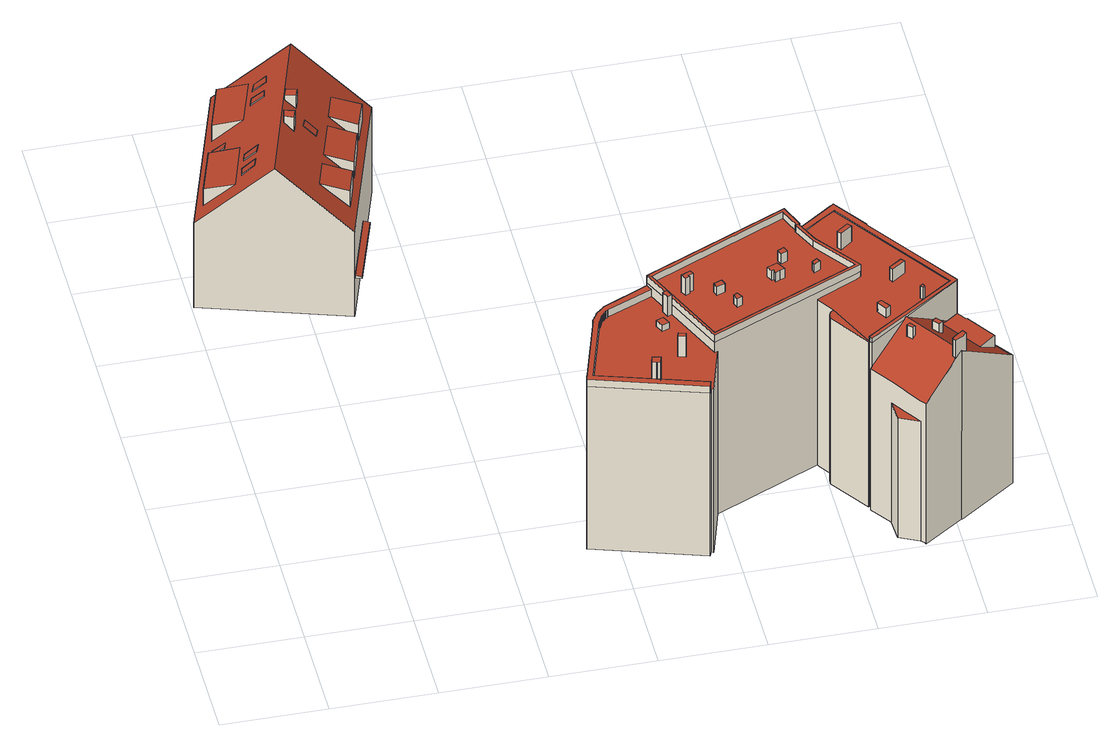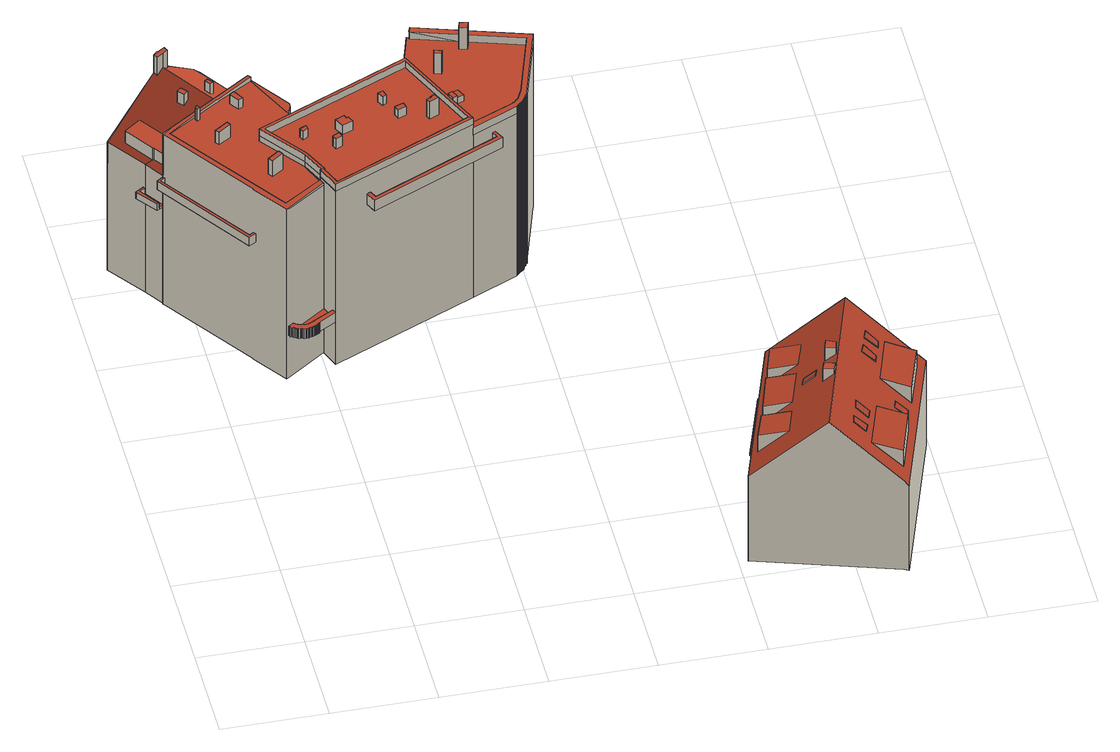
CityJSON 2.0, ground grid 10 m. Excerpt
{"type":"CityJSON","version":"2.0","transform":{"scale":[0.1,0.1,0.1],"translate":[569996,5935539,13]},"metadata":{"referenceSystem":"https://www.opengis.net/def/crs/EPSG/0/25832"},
"CityObjects":{
"building1":{"type":"Building","attributes":{"Grundfläche 2D":"245.554884","Grundhöhe NN":"13.725"},"children":["building1-1","building1-2","building1-3","building1-4","building1-5","building1-6","building1-7","building1-8","building1-9","building1-10","building1-11"],"geometry":[{"type":"Solid","lod":"3","boundaries":[[[[0,1,2,3]],[[4,5,6,7]],[[8,9,10,11]],[[12,13,14,15,16],[17,11,10,18]],[[19,20,21,13,12],[6,22,23,7],[24,25,3,2]],[[1,0,25,24]],[[2,1,24]],[[0,3,25]],[[4,23,22,5]],[[22,6,5]],[[4,7,23]],[[9,8,17,18]],[[10,9,18]],[[17,8,11]],[[26,20,19,12,16,27,28]],[[21,20,26,29]],[[14,13,21,29,30]],[[16,15,14,30,31,27]],[[27,31,30,29,26,28]]]],"semantics":{"surfaces":[{"type":"RoofSurface"},{"type":"WallSurface"},{"type":"GroundSurface"}],"values":[[0,0,0,0,0,1,1,1,1,1,1,1,1,1,1,1,1,1,2]]}}]},
"building1-1":{"type":"BuildingInstallation","parents":["building1"],"geometry":[{"type":"MultiSurface","lod":"3","boundaries":[[[32,33,34,35]],[[35,34,36,37]],[[32,35,37,38]],[[33,32,38,39]],[[39,36,34,33]]],"semantics":{"surfaces":[{"type":"RoofSurface"},{"type":"WallSurface"}],"values":[0,1,1,1,1]}}]},
"building1-2":{"type":"BuildingInstallation","parents":["building1"],"geometry":[{"type":"MultiSurface","lod":"3","boundaries":[[[40,41,42,43]],[[43,42,44,45]],[[40,43,45,46]],[[41,40,46,47]],[[42,41,47,44]]],"semantics":{"surfaces":[{"type":"RoofSurface"},{"type":"WallSurface"}],"values":[0,1,1,1,1]}}]},
"building1-3":{"type":"BuildingInstallation","parents":["building1"],"geometry":[{"type":"MultiSurface","lod":"3","boundaries":[[[48,49,50,51]],[[49,48,52,53]],[[49,53,50]],[[51,52,48]]],"semantics":{"surfaces":[{"type":"RoofSurface"},{"type":"WallSurface"}],"values":[0,1,1,1]}}]},
"building1-4":{"type":"BuildingInstallation","parents":["building1"],"geometry":[{"type":"MultiSurface","lod":"3","boundaries":[[[54,55,56,57]],[[57,56,58,59]],[[54,57,59,60]],[[55,54,60,61]],[[56,55,61,58]]],"semantics":{"surfaces":[{"type":"RoofSurface"},{"type":"WallSurface"}],"values":[0,1,1,1,1]}}]},
"building1-5":{"type":"BuildingInstallation","parents":["building1"],"geometry":[{"type":"MultiSurface","lod":"3","boundaries":[[[62,63,64,65]],[[66,67,64,63]],[[67,68,65,64]],[[62,65,68,69]],[[63,62,69,66]]],"semantics":{"surfaces":[{"type":"RoofSurface"},{"type":"WallSurface"}],"values":[0,1,1,1,1]}}]},
"building1-6":{"type":"BuildingInstallation","parents":["building1"],"geometry":[{"type":"MultiSurface","lod":"3","boundaries":[[[70,71,72,73]],[[72,71,74]],[[70,73,75]],[[70,75,74,71]]],"semantics":{"surfaces":[{"type":"RoofSurface"},{"type":"WallSurface"}],"values":[0,1,1,1]}}]},
"building1-7":{"type":"BuildingInstallation","parents":["building1"],"geometry":[{"type":"MultiSurface","lod":"3","boundaries":[[[76,77,78,79]],[[79,78,80,81]],[[81,82,76,79]],[[77,76,82,83]],[[83,80,78,77]]],"semantics":{"surfaces":[{"type":"RoofSurface"},{"type":"WallSurface"}],"values":[0,1,1,1,1]}}]},
"building1-8":{"type":"BuildingInstallation","parents":["building1"],"geometry":[{"type":"MultiSurface","lod":"3","boundaries":[[[84,85,86,87]],[[88,89,86,85]],[[87,86,89,90]],[[90,91,84,87]],[[85,84,91,88]]],"semantics":{"surfaces":[{"type":"RoofSurface"},{"type":"WallSurface"}],"values":[0,1,1,1,1]}}]},
"building1-9":{"type":"BuildingInstallation","parents":["building1"],"geometry":[{"type":"MultiSurface","lod":"3","boundaries":[[[92,93,94,95]],[[96,97,92,95]],[[98,96,95,94]],[[93,92,97,99]],[[93,99,98,94]]],"semantics":{"surfaces":[{"type":"RoofSurface"},{"type":"WallSurface"}],"values":[0,1,1,1,1]}}]},
"building1-10":{"type":"BuildingInstallation","parents":["building1"],"geometry":[{"type":"MultiSurface","lod":"3","boundaries":[[[100,101,102,103]],[[100,103,104,105]],[[103,102,106,104]],[[101,100,105,107]],[[102,101,107,106]]],"semantics":{"surfaces":[{"type":"RoofSurface"},{"type":"WallSurface"}],"values":[0,1,1,1,1]}}]},
"building1-11":{"type":"BuildingInstallation","parents":["building1"],"geometry":[{"type":"MultiSurface","lod":"3","boundaries":[[[108,109,110,111]],[[109,108,112,113]],[[110,109,113,114]],[[111,110,114,115]],[[108,111,115,112]],[[113,112,115,114]]],"semantics":{"surfaces":[{"type":"RoofSurface"},{"type":"WallSurface"},{"type":"OuterCeilingSurface"}],"values":[0,1,1,1,1,2]}}]},
"building2":{"type":"Building","attributes":{"Grundfläche 2D":"466.510367","Grundhöhe NN":"13.739"},"children":["building2-1","building2-2","building2-3","building2-4","building2-5","building2-6","building2-7","building2-8","building2-9","building2-10","building2-11","building2-12","building2-13","building2-14","building2-15","building2-16","building2-17","building2-18","building2-19","building2-20","building2-21","building2-22","building2-23","building2-24","building2-25","building2-26"],"geometry":[{"type":"MultiSurface","lod":"3","boundaries":[[[116,117,118,119,120,121,122,123,124,125,126,127,128,129,130,131,132,133,134,135,136,137,138,139,140,141,142,143,144,145,146,147,148,149,150,151,152,153,154,155,156,157,158,159,160,161,162]],[[163,164,165,166,167,168,169,170,171,172,173,174,175,176,177]],[[178,179,180,181,179,182,183,184,185,186,187,188,189,190,191,192,193,194,195,196,197]],[[198,199,200,201,202,203,204]],[[205,206,207,208,209,210,211,212,213,214,215,216,217,218,219,220,221,222,223,224,225,226,227,228,229,230,231]],[[232,233,234,235,236,237,238,239,240,241]],[[242,243,244]],[[245,246,247,242,244,248,249,250,251,252,253,254,255,256,257,258]],[[259,252,251,260,261,262]],[[263,264,265,266,267,268,269,270,271,272,273,274]],[[275,267,266,265,276,277,278,279,280,281,203,202,282,283]],[[284,280,279]],[[283,282,285]],[[279,285,282,286,284]],[[287,288,289]],[[290,291,136,135]],[[291,292,137,136]],[[292,293,138,137]],[[293,294,139,138]],[[294,295,140,139]],[[295,296,141,140]],[[296,297,142,141]],[[297,298,143,142]],[[298,299,300,145,144,143]],[[300,301,146,145]],[[301,302,147,146]],[[302,303,148,147]],[[303,304,149,148]],[[304,305,150,149]],[[305,306,151,150]],[[306,307,152,151]],[[307,308,153,152]],[[308,309,154,153]],[[309,310,155,154]],[[310,311,156,155]],[[311,312,313,314,159,158,157,156]],[[314,315,316,160,159]],[[316,210,209,162,161,160]],[[208,207,116,162]],[[162,209,208]],[[117,116,207,206]],[[206,205,118,117]],[[119,118,205,231]],[[231,230,120,119]],[[230,229,121,120]],[[229,228,122,121]],[[228,227,123,122]],[[227,226,124,123]],[[226,225,125,124]],[[225,224,126,125]],[[224,223,127,126]],[[223,222,128,127]],[[222,221,129,128]],[[221,220,130,129]],[[220,219,131,130]],[[219,218,132,131]],[[218,217,133,132]],[[217,216,134,133]],[[317,318,319,166,165,164]],[[319,320,167,166]],[[320,321,233,169,168,167]],[[232,241,171,170]],[[172,171,241,240]],[[173,172,240,239]],[[239,238,174,173]],[[238,237,175,174]],[[236,322,177,176]],[[163,323,317,164]],[[181,243,242,247,246,245,183,182,179]],[[257,256,184,183,245,258]],[[184,256,255,254,253,252,187,186,185]],[[252,324,188,187]],[[190,189,188,324,268,267,275,189]],[[191,192,193,194,195,194,193,192,191,190]],[[196,325,326,178,197,196,195]],[[327,328,329,330,331,195,194,193,192,191,190,332,333,334]],[[325,196,195,331,335,336,337,338,339,326]],[[286,282,201,200]],[[282,202,201]],[[281,204,203]],[[198,204,281,280]],[[199,198,280,284]],[[200,199,284,286]],[[319,248,244,320]],[[180,233,321,320,244,243,181]],[[234,233,180,179]],[[178,326,339,338,337,340,341,342,235,234,179]],[[341,340,343,344,345,290,135,236,235,342]],[[216,215,214,213,317,323,322,236,135,134]],[[318,317,213,212,346,347,250,249,248,319]],[[251,250,347,348]],[[260,251,348,349]],[[261,260,349,350]],[[262,261,350,351]],[[259,262,351,352]],[[252,353,354,269,324]],[[252,259,352,353]],[[269,268,324]],[[283,285,355,356,357,334,333,332,190,189,275]],[[358,265,264,263,274,359]],[[360,278,277,276,265,358,361]],[[362,279,278,360,363,364]],[[365,362,279,362,364,363,364]],[[355,285,279,362,365,364,363,357,356]],[[270,269,354,366]],[[288,367,368,359,274,273,272,271,270,366,369,289]],[[345,290,345,344,343,344]],[[343,370,291,290,345,344]],[[292,291,370,371]],[[372,293,292,371]],[[294,293,372,373]],[[374,295,294,373]],[[296,295,374,375]],[[297,296,375,376]],[[298,297,376,377]],[[378,300,299,298,377,379]],[[301,300,378,380]],[[302,301,380,381]],[[303,302,381,382]],[[304,303,382,383]],[[384,305,304,383]],[[306,305,384,385]],[[307,306,385,386]],[[387,308,307,386]],[[309,308,387,388]],[[310,309,388,389]],[[311,310,389,390]],[[391,392,314,313,312,311,390,393]],[[316,315,314,392,394]],[[210,316,394,395]],[[211,210,395,396]],[[212,211,396,346]],[[287,289,369,397]],[[288,287,397,367]],[[354,353,352,351,350,349,348,347,346,396,395,394,392,391,393,390,389,388,387,386,385,384,383,382,381,380,378,379,377,376,375,374,373,372,371,370,343,340,337,336,335,331,330,329,328,327,334,357,363,360,361,358,359,368,367,397,369,366]]],"semantics":{"surfaces":[{"type":"RoofSurface"},{"type":"WallSurface"},{"type":"GroundSurface"}],"values":[0,0,0,0,0,0,0,0,0,0,0,0,0,0,0,1,1,1,1,1,1,1,1,1,1,1,1,1,1,1,1,1,1,1,1,1,1,1,1,1,1,1,1,1,1,1,1,1,1,1,1,1,1,1,1,1,1,1,1,1,1,1,1,1,1,1,1,1,1,1,1,1,1,1,1,1,1,1,1,1,1,1,1,1,1,1,1,1,1,1,1,1,1,1,1,1,1,1,1,1,1,1,1,1,1,1,1,1,1,1,1,1,1,1,1,1,1,1,1,1,1,1,1,1,1,1,1,1,1,1,1,1,1,1,2]}}]},
"building2-1":{"type":"BuildingInstallation","parents":["building2"],"geometry":[{"type":"MultiSurface","lod":"3","boundaries":[[[398,399,400,401]],[[401,400,402,403]],[[398,401,403,404]],[[399,398,404,405]],[[400,399,405,402]]],"semantics":{"surfaces":[{"type":"RoofSurface"},{"type":"WallSurface"}],"values":[0,1,1,1,1]}}]},
"building2-2":{"type":"BuildingInstallation","parents":["building2"],"geometry":[{"type":"MultiSurface","lod":"3","boundaries":[[[406,407,408,409]],[[409,408,410,411]],[[406,409,411,412]],[[407,406,412,413]],[[408,407,413,410]]],"semantics":{"surfaces":[{"type":"RoofSurface"},{"type":"WallSurface"}],"values":[0,1,1,1,1]}}]},
"building2-3":{"type":"BuildingInstallation","parents":["building2"],"geometry":[{"type":"MultiSurface","lod":"3","boundaries":[[[414,415,416,417,418,419]],[[416,415,420,421]],[[422,417,416,421]],[[422,423,418,417]],[[423,424,419,418]],[[424,425,414,419]],[[425,420,415,414]]],"semantics":{"surfaces":[{"type":"RoofSurface"},{"type":"WallSurface"}],"values":[0,1,1,1,1,1,1]}}]},
"building2-4":{"type":"BuildingInstallation","parents":["building2"],"geometry":[{"type":"MultiSurface","lod":"3","boundaries":[[[426,427,428,429,430,431,432]],[[428,427,433,434]],[[429,428,434,435]],[[430,429,435,436]],[[431,430,436,437]],[[432,431,437,438]],[[439,426,432,438]],[[427,426,439,433]]],"semantics":{"surfaces":[{"type":"RoofSurface"},{"type":"WallSurface"}],"values":[0,1,1,1,1,1,1,1]}}]},
"building2-5":{"type":"BuildingInstallation","parents":["building2"],"geometry":[{"type":"MultiSurface","lod":"3","boundaries":[[[440,441,442,443]],[[443,442,444,445]],[[445,446,440,443]],[[441,440,446,447]],[[447,444,442,441]]],"semantics":{"surfaces":[{"type":"RoofSurface"},{"type":"WallSurface"}],"values":[0,1,1,1,1]}}]},
"building2-6":{"type":"BuildingInstallation","parents":["building2"],"geometry":[{"type":"MultiSurface","lod":"3","boundaries":[[[448,449,450,451]],[[451,450,452,453]],[[448,451,453,454]],[[449,448,454,455]],[[450,449,455,452]]],"semantics":{"surfaces":[{"type":"RoofSurface"},{"type":"WallSurface"}],"values":[0,1,1,1,1]}}]},
"building2-7":{"type":"BuildingInstallation","parents":["building2"],"geometry":[{"type":"MultiSurface","lod":"3","boundaries":[[[456,457,458,459]],[[459,458,460,461]],[[461,462,456,459]],[[457,456,462,463]],[[463,460,458,457]]],"semantics":{"surfaces":[{"type":"RoofSurface"},{"type":"WallSurface"}],"values":[0,1,1,1,1]}}]},
"building2-8":{"type":"BuildingInstallation","parents":["building2"],"geometry":[{"type":"MultiSurface","lod":"3","boundaries":[[[464,176,175,465,170,169,466]],[[237,467,465,175]],[[467,232,170,465]],[[233,234,466,169]],[[234,235,464,466]],[[235,236,176,464]]],"semantics":{"surfaces":[{"type":"RoofSurface"},{"type":"WallSurface"}],"values":[0,1,1,1,1,1]}}]},
"building2-9":{"type":"BuildingInstallation","parents":["building2"],"geometry":[{"type":"MultiSurface","lod":"3","boundaries":[[[468,469,470,471]],[[471,470,472,473]],[[468,471,473,474]],[[469,468,474,475]],[[470,469,475,472]]],"semantics":{"surfaces":[{"type":"RoofSurface"},{"type":"WallSurface"}],"values":[0,1,1,1,1]}}]},
"building2-10":{"type":"BuildingInstallation","parents":["building2"],"geometry":[{"type":"MultiSurface","lod":"3","boundaries":[[[476,477,478,479]],[[477,476,480,481]],[[481,482,478,477]],[[483,479,478,482]],[[483,480,476,479]]],"semantics":{"surfaces":[{"type":"RoofSurface"},{"type":"WallSurface"}],"values":[0,1,1,1,1]}}]},
"building2-11":{"type":"BuildingInstallation","parents":["building2"],"geometry":[{"type":"MultiSurface","lod":"3","boundaries":[[[484,485,486,487]],[[487,486,488,489]],[[484,487,489,490]],[[485,484,490,491]],[[486,485,491,488]]],"semantics":{"surfaces":[{"type":"RoofSurface"},{"type":"WallSurface"}],"values":[0,1,1,1,1]}}]},
"building2-12":{"type":"BuildingInstallation","parents":["building2"],"geometry":[{"type":"MultiSurface","lod":"3","boundaries":[[[492,493,494,495,496]],[[497,498,493,492]],[[499,494,493,498,500]],[[496,495,494,499,501,502]],[[502,497,492,496]]],"semantics":{"surfaces":[{"type":"RoofSurface"},{"type":"WallSurface"}],"values":[0,1,1,1,1]}}]},
"building2-13":{"type":"BuildingInstallation","parents":["building2"],"geometry":[{"type":"MultiSurface","lod":"3","boundaries":[[[503,504,505,506]],[[506,505,507,508]],[[503,506,508,509]],[[504,503,509,510]],[[505,504,510,507]]],"semantics":{"surfaces":[{"type":"RoofSurface"},{"type":"WallSurface"}],"values":[0,1,1,1,1]}}]},
"building2-14":{"type":"BuildingInstallation","parents":["building2"],"geometry":[{"type":"MultiSurface","lod":"3","boundaries":[[[511,512,513,514]],[[514,513,515,516]],[[511,514,516,517]],[[512,511,517,518]],[[513,512,518,515]]],"semantics":{"surfaces":[{"type":"RoofSurface"},{"type":"WallSurface"}],"values":[0,1,1,1,1]}}]},
"building2-15":{"type":"BuildingInstallation","parents":["building2"],"geometry":[{"type":"MultiSurface","lod":"3","boundaries":[[[519,520,521,522,523,524,525,526]],[[264,265,276,277,521,520,519,526]],[[527,522,521,277]],[[523,522,527,266]],[[266,528,524,523]],[[526,525,524,528,529,264]]],"semantics":{"surfaces":[{"type":"RoofSurface"},{"type":"WallSurface"}],"values":[0,1,1,1,1,1]}}]},
"building2-16":{"type":"BuildingInstallation","parents":["building2"],"geometry":[{"type":"MultiSurface","lod":"3","boundaries":[[[530,531,532,533]],[[532,163,177,533]],[[214,215,322,323]],[[215,534,530,533,177,322]],[[531,530,534,535]],[[214,323,163,532,531,535]]],"semantics":{"surfaces":[{"type":"RoofSurface"},{"type":"WallSurface"}],"values":[0,1,1,1,1,1]}}]},
"building2-17":{"type":"BuildingInstallation","parents":["building2"],"geometry":[{"type":"MultiSurface","lod":"3","boundaries":[[[536,537,538,539,540,541,542]],[[540,539,543,544]],[[541,540,544,545]],[[542,541,545,546]],[[536,542,546,547]],[[537,536,547,548]],[[543,539,538,537,548,549]]],"semantics":{"surfaces":[{"type":"RoofSurface"},{"type":"WallSurface"}],"values":[0,1,1,1,1,1,1]}}]},
"building2-18":{"type":"BuildingInstallation","parents":["building2"],"geometry":[{"type":"MultiSurface","lod":"3","boundaries":[[[550,551,552,553]],[[553,552,554,555]],[[550,553,555,556]],[[551,550,556,557]],[[552,551,557,554]]],"semantics":{"surfaces":[{"type":"RoofSurface"},{"type":"WallSurface"}],"values":[0,1,1,1,1]}}]},
"building2-19":{"type":"BuildingInstallation","parents":["building2"],"geometry":[{"type":"MultiSurface","lod":"3","boundaries":[[[558,559,560,561,562,563,564,565,566]],[[567,561,560,568,569]],[[567,570,562,561]],[[570,571,563,562]],[[571,572,564,563]],[[573,565,564,572,574]],[[558,566,565,573,575,576]],[[558,576,577,559]],[[560,559,577,568]],[[577,576,575,573,574,578,579,569,568]]],"semantics":{"surfaces":[{"type":"RoofSurface"},{"type":"WallSurface"},{"type":"OuterCeilingSurface"}],"values":[0,1,1,1,1,1,1,1,1,2]}}]},
"building2-20":{"type":"BuildingInstallation","parents":["building2"],"geometry":[{"type":"MultiSurface","lod":"3","boundaries":[[[572,571,570,567,345]],[[567,569,344,345]],[[345,344,574,572]],[[344,569,579,578,574]]],"semantics":{"surfaces":[{"type":"RoofSurface"},{"type":"WallSurface"},{"type":"OuterCeilingSurface"}],"values":[0,1,1,2]}}]},
"building2-21":{"type":"BuildingInstallation","parents":["building2"],"geometry":[{"type":"MultiSurface","lod":"3","boundaries":[[[580,581,582,583,584,585,586,587,588,589,590,591,592,593,594,595,596,597,598,599,600,601,602,603,604,605,606,607,608,609,610,611,342,612,613,614,615,616,617,618,619,620,621,622,623,624,625,626,627,628,629,630,631,632,633,634,635,636,637,638,639]],[[613,612,640,641]],[[641,642,614,613]],[[642,643,615,614]],[[644,616,645]],[[645,616,615,643]],[[617,616,644,646]],[[618,617,646,647]],[[619,618,647,648]],[[588,587,649,650]],[[588,650,651,589]],[[589,651,652,590]],[[590,652,653,591]],[[592,591,653,654]],[[594,593,592,654,655,656]],[[594,656,657,595]],[[595,657,658,596]],[[596,658,659,597]],[[597,659,660,598]],[[599,598,660,661]],[[599,661,662,600]],[[601,600,662,663]],[[601,663,664,602]],[[603,602,664,665]],[[640,612,342,341,666]],[[620,619,648,667]],[[621,620,667,668]],[[622,621,668,669]],[[623,622,669,670]],[[624,623,670,671]],[[625,624,671,672]],[[626,625,672,673]],[[627,626,673,674]],[[628,627,674,675]],[[629,628,675,676]],[[630,629,676,677]],[[631,630,677,678]],[[632,631,678]],[[678,679,632]],[[633,632,679,680]],[[680,681,634,633]],[[681,682,635,634]],[[682,683,684,685,637,636,635]],[[637,685,686,638]],[[639,638,686,687]],[[580,639,687,688]],[[580,688,689,581]],[[581,689,690,582]],[[582,690,691,583]],[[583,691,692,584]],[[584,692,693,585]],[[585,693,694,586]],[[587,586,694,649]],[[611,695,341,342]],[[604,603,665,696]],[[604,696,697,605]],[[606,605,697,698]],[[606,698,699,607]],[[700,609,608,607,699,701]],[[609,700,702,610]],[[611,610,702,695]],[[700,701,699,698,697,696,665,664,663,662,661,660,659,658,657,656,655,654,653,652,651,650,649,694,693,692,691,690,689,688,687,686,685,684,683,703,704,705,706,707,708,709,710,711,712,713,714,715,716,717,718,719,720,721,722,666,341,695,702]]],"semantics":{"surfaces":[{"type":"RoofSurface"},{"type":"WallSurface"},{"type":"OuterCeilingSurface"}],"values":[0,1,1,1,1,1,1,1,1,1,1,1,1,1,1,1,1,1,1,1,1,1,1,1,1,1,1,1,1,1,1,1,1,1,1,1,1,1,1,1,1,1,1,1,1,1,1,1,1,1,1,1,1,1,1,1,1,1,1,1,1,2]}}]},
"building2-22":{"type":"BuildingInstallation","parents":["building2"],"geometry":[{"type":"MultiSurface","lod":"3","boundaries":[[[723,724,725,726,727,728,729,730]],[[731,732,725,724,733]],[[726,725,732,734]],[[727,726,734,735]],[[728,727,735,736]],[[737,738,729,728,736]],[[729,738,739,730]],[[730,739,740,723]],[[723,740,733,724]],[[740,739,738,737,741,742,731,733]]],"semantics":{"surfaces":[{"type":"RoofSurface"},{"type":"WallSurface"},{"type":"OuterCeilingSurface"}],"values":[0,1,1,1,1,1,1,1,1,2]}}]},
"building2-23":{"type":"BuildingInstallation","parents":["building2"],"geometry":[{"type":"MultiSurface","lod":"3","boundaries":[[[680,679,678,677,676,675,674,673,672,671,670,669,668,667,648,647,646,644,645,643,642,641,640,339,682,681]],[[338,683,682,339]],[[640,666,338,339]],[[720,719,718,717,716,715,714,713,712,711,710,709,708,707,706,705,704,703,683,338,666,722,721]]],"semantics":{"surfaces":[{"type":"RoofSurface"},{"type":"WallSurface"},{"type":"OuterCeilingSurface"}],"values":[0,1,1,2]}}]},
"building2-24":{"type":"BuildingInstallation","parents":["building2"],"geometry":[{"type":"MultiSurface","lod":"3","boundaries":[[[732,743,744,736,735,734]],[[743,745,746,744]],[[732,731,745,743]],[[744,746,737,736]],[[737,746,745,731,742,741]]],"semantics":{"surfaces":[{"type":"RoofSurface"},{"type":"WallSurface"},{"type":"OuterCeilingSurface"}],"values":[0,1,1,1,2]}}]},
"building2-25":{"type":"BuildingInstallation","parents":["building2"],"geometry":[{"type":"MultiSurface","lod":"3","boundaries":[[[747,748,749,750,751,752,362,753]],[[754,755,756,757,752,751,750,749]],[[757,365,362,752]],[[364,362,365]],[[753,362,364,758]],[[753,758,759,747]],[[747,759,760,748]],[[761,754,749,748,760]],[[758,364,762,761,760,759]]],"semantics":{"surfaces":[{"type":"RoofSurface"},{"type":"WallSurface"},{"type":"OuterCeilingSurface"}],"values":[0,1,1,1,1,1,1,1,2]}}]},
"building2-26":{"type":"BuildingInstallation","parents":["building2"],"geometry":[{"type":"MultiSurface","lod":"3","boundaries":[[[757,756,755,754,332,355,365]],[[355,356,364,365]],[[754,761,333,332]],[[332,333,356,355]],[[333,761,762,364,356]]],"semantics":{"surfaces":[{"type":"RoofSurface"},{"type":"WallSurface"},{"type":"OuterCeilingSurface"}],"values":[0,1,1,1,2]}}]}
},
"vertices":[
[55,603,132],[40,556,132],[67,548,140],[82,595,140],[29,520,132],[14,473,132],[41,464,140],[56,512,140],[153,480,132],[164,517,132],[139,525,139],[127,488,139],[122,600,175],[71,437,175],[139,416,106],[159,478,106],[191,578,106],[153,480,113],[164,517,113],[58,620,111],[54,622,106],[2,459,106],[14,473,113],[29,520,113],[40,556,113],[55,603,113],[54,622,7],[191,578,7],[58,620,7],[2,459,7],[139,416,7],[159,478,7],
[102,496,180],[105,505,180],[95,508,180],[93,500,180],[95,508,173],[93,500,173],[102,496,164],[105,505,164],
[54,488,146],[65,484,158],[68,492,158],[56,495,146],[68,492,157],[56,495,145],[54,488,145],[65,484,157],
[168,529,132],[177,555,132],[150,563,139],[142,537,139],[168,529,113],[177,555,113],
[37,540,116],[35,533,116],[46,530,127],[48,537,126],[46,530,126],[48,537,125],[37,540,115],[35,533,115],
[76,560,146],[88,556,158],[90,564,157],[79,568,146],[88,556,157],[90,564,156],[79,568,145],[76,560,145],
[141,442,132],[149,468,132],[123,476,139],[114,450,139],[149,468,113],[141,442,113],
[110,525,180],[113,533,180],[103,536,180],[100,528,180],[103,536,175],[100,528,175],[110,525,165],[113,533,165],
[48,469,146],[59,466,158],[62,474,158],[50,477,146],[59,466,157],[62,474,157],[50,477,145],[48,469,145],
[124,505,147],[127,512,147],[116,516,158],[113,509,158],[113,509,157],[124,505,146],[116,516,157],[127,512,146],
[85,586,146],[82,578,146],[94,575,157],[96,583,157],[96,583,156],[85,586,145],[94,575,156],[82,578,145],
[163,489,53],[140,418,53],[146,416,52],[169,487,52],[163,489,50],[140,418,50],[146,416,50],[169,487,50],
[278,66,206],[299,136,206],[300,137,206],[300,138,206],[301,139,206],[301,140,206],[302,141,206],[302,142,206],[303,143,206],[303,144,206],[304,145,206],[305,146,206],[306,146,206],[306,147,206],[307,148,206],[308,149,206],[309,149,206],[310,150,206],[354,169,206],[351,175,206],[307,155,206],[306,154,206],[305,153,206],[304,152,206],[303,151,206],[302,150,206],[301,150,206],[301,149,206],[300,149,206],[300,148,206],[299,148,206],[299,147,206],[298,146,206],[298,145,206],[297,144,206],[296,143,206],[296,142,206],[295,141,206],[295,140,206],[294,140,206],[294,138,206],[273,68,206],[272,67,206],[271,62,206],[376,29,206],[378,34,206],[378,35,206],[366,141,218],[392,82,218],[536,146,218],[540,148,218],[508,191,218],[498,213,218],[498,214,218],[496,213,218],[495,213,218],[506,189,218],[535,149,218],[393,86,218],[355,173,218],[351,175,218],[363,148,218],[497,219,206],[499,214,206],[498,214,206],[498,213,206],[534,237,206],[536,238,206],[616,123,206],[565,88,206],[564,88,206],[529,64,206],[531,61,206],[622,122,206],[622,123,206],[621,125,206],[620,126,206],[560,213,206],[560,214,206],[537,247,206],[536,246,206],[534,245,206],[627,104,175],[626,104,175],[620,113,175],[609,105,175],[604,102,175],[630,64,175],[646,76,175],[300,137,198],[299,136,198],[278,66,198],[336,48,198],[378,35,198],[378,34,198],[380,33,198],[395,83,198],[392,82,198],[366,141,198],[363,148,198],[354,169,198],[310,150,198],[309,149,198],[308,149,198],[307,148,198],[306,147,198],[306,146,198],[305,146,198],[304,145,198],[303,144,198],[303,143,198],[302,142,198],[302,141,198],[301,140,198],[301,139,198],[300,138,198],[496,213,210],[498,214,210],[499,214,210],[490,237,210],[351,175,210],[355,173,210],[393,86,210],[535,149,210],[506,189,210],[495,213,210],[499,214,204],[498,213,204],[508,191,204],[536,238,205],[534,237,205],[524,231,205],[540,148,204],[536,146,203],[496,129,201],[507,112,201],[529,64,201],[563,86,203],[564,88,203],[565,88,203],[616,123,205],[612,128,205],[553,213,205],[528,63,201],[504,110,201],[502,106,201],[502,101,201],[594,21,195],[599,25,200],[605,29,205],[602,33,205],[567,85,205],[565,83,203],[531,61,174],[529,59,172],[543,39,172],[563,8,171],[566,5,171],[567,3,171],[568,86,203],[606,29,204],[610,33,200],[660,67,157],[634,104,157],[627,104,161],[646,76,161],[609,105,171],[598,106,178],[626,104,161],[622,122,157],[620,113,161],[544,17,147],[563,8,147],[543,39,147],[351,175,198],[307,155,198],[306,154,198],[305,153,198],[304,152,198],[303,151,198],[302,150,198],[301,150,198],[301,149,198],[300,149,198],[300,148,198],[299,148,198],[299,147,198],[298,146,198],[298,145,198],[297,144,198],[296,143,198],[296,142,198],[295,141,198],[295,140,198],[294,140,198],[294,138,198],[273,68,198],[272,67,198],[271,62,198],[334,42,198],[376,29,198],[392,82,210],[536,146,210],[540,148,210],[508,191,210],[498,213,210],[363,148,210],[366,141,210],[531,61,201],[534,245,205],[497,219,204],[621,125,7],[620,126,7],[560,213,7],[560,214,7],[537,247,7],[622,123,123],[622,123,121],[622,123,7],[536,246,7],[534,245,7],[497,219,7],[497,219,57],[497,219,59],[490,237,7],[490,237,57],[490,237,68],[351,175,7],[351,175,178],[351,175,180],[395,83,7],[496,129,7],[507,112,7],[504,110,7],[502,106,7],[502,101,7],[528,63,7],[529,64,7],[531,61,7],[622,122,123],[622,122,121],[622,122,7],[605,29,7],[567,3,7],[660,67,7],[606,29,7],[634,104,129],[634,104,7],[634,104,121],[634,104,123],[529,59,7],[563,8,7],[566,5,7],[543,39,7],[307,155,7],[306,154,7],[305,153,7],[304,152,7],[303,151,7],[302,150,7],[301,150,7],[301,149,7],[300,148,7],[300,149,7],[299,148,7],[299,147,7],[298,146,7],[298,145,7],[297,144,7],[296,143,7],[296,142,7],[295,141,7],[295,140,7],[294,140,7],[294,138,7],[272,67,7],[271,62,7],[273,68,7],[376,29,7],[378,34,7],[380,33,7],[544,17,7],
[366,82,222],[367,86,222],[360,88,222],[359,84,222],[360,88,198],[359,84,198],[366,82,198],[367,86,198],
[406,149,220],[408,144,220],[416,147,220],[414,152,220],[416,147,210],[414,152,210],[406,149,210],[408,144,210],
[389,155,230],[387,159,230],[378,155,230],[381,150,230],[385,152,230],[384,153,230],[387,159,210],[378,155,210],[381,150,210],[385,152,210],[384,153,210],[389,155,210],
[467,163,221],[457,159,221],[460,153,221],[462,154,221],[463,150,221],[467,152,221],[472,154,221],[457,159,210],[460,153,210],[462,154,210],[463,150,210],[467,152,210],[472,154,210],[467,163,210],
[499,155,220],[505,158,220],[503,162,220],[498,159,220],[503,162,210],[498,159,210],[499,155,210],[505,158,210],
[424,132,220],[420,130,220],[422,124,220],[427,126,220],[422,124,210],[427,126,210],[424,132,210],[420,130,210],
[473,173,222],[479,176,222],[477,181,222],[471,178,222],[477,181,210],[471,178,210],[473,173,210],[479,176,210],
[490,237,218],[488,233,218],[499,214,218],[488,233,210],
[587,105,218],[589,107,218],[588,110,218],[585,108,218],[588,110,204],[585,108,204],[587,105,204],[589,107,204],
[576,146,219],[564,138,219],[566,134,219],[579,143,219],[576,146,205],[564,138,204],[566,134,204],[579,143,205],
[528,191,223],[531,187,223],[542,195,223],[539,199,223],[542,195,205],[539,199,205],[528,191,204],[531,187,204],
[548,101,214],[544,99,214],[550,89,214],[553,91,214],[554,92,214],[548,101,203],[544,99,203],[550,89,203],[548,93,202],[553,91,203],[554,92,203],
[568,63,210],[571,65,210],[567,70,210],[564,68,210],[567,70,199],[564,68,196],[568,63,197],[571,65,199],
[593,66,207],[597,69,207],[592,75,207],[588,72,207],[592,75,193],[588,72,197],[593,66,197],[597,69,193],
[605,29,221],[606,29,221],[610,33,221],[608,37,221],[602,33,221],[597,29,221],[598,27,221],[599,25,221],[608,37,200],[597,29,200],[598,27,200],
[359,146,221],[362,139,221],[366,141,221],[363,148,221],[359,146,198],[362,139,198],
[336,51,223],[338,58,223],[335,59,223],[330,60,223],[328,53,223],[332,52,223],[333,52,223],[330,60,198],[328,53,198],[332,52,198],[333,52,198],[336,51,198],[338,58,198],[335,59,198],
[353,120,205],[360,123,205],[356,131,205],[349,128,205],[356,131,198],[349,128,198],[353,120,198],[360,123,198],
[454,234,190],[324,175,190],[329,165,190],[332,166,190],[329,173,190],[452,229,190],[455,222,190],[459,223,190],[456,230,190],[332,166,180],[329,165,178],[332,166,178],[329,173,180],[452,229,180],[455,222,180],[459,223,178],[455,222,178],[456,230,178],[454,234,178],[324,175,178],[452,229,178],[329,173,178],
[534,248,68],[533,248,68],[532,249,68],[531,249,68],[531,250,68],[530,250,68],[529,251,68],[528,251,68],[527,252,68],[526,252,68],[525,252,68],[524,252,68],[523,253,68],[522,253,68],[521,253,68],[520,253,68],[519,253,68],[518,253,68],[517,252,68],[516,252,68],[515,252,68],[514,252,68],[513,251,68],[512,251,68],[511,251,68],[511,250,68],[510,250,68],[509,249,68],[508,249,68],[508,248,68],[507,248,68],[507,247,68],[492,233,68],[510,243,68],[511,244,68],[512,244,68],[513,245,68],[514,245,68],[514,246,68],[515,246,68],[516,246,68],[517,247,68],[518,247,68],[519,247,68],[520,247,68],[521,247,68],[522,247,68],[523,247,68],[524,246,68],[525,246,68],[526,246,68],[527,245,68],[528,245,68],[529,244,68],[530,243,68],[531,242,68],[534,245,68],[536,246,68],[535,246,68],[534,247,68],[492,233,59],[510,243,59],[511,244,59],[512,244,59],[513,245,59],[512,245,59],[514,245,59],[514,246,59],[515,246,59],[528,251,57],[527,252,57],[526,252,57],[525,252,57],[524,252,57],[523,253,57],[522,253,57],[521,253,57],[520,253,57],[519,253,57],[518,253,57],[517,252,57],[516,252,57],[515,252,57],[514,252,57],[513,251,57],[512,251,57],[492,233,57],[516,246,59],[517,247,59],[518,247,59],[519,247,59],[520,247,59],[521,247,59],[522,247,59],[523,247,59],[524,246,59],[525,246,59],[526,246,59],[527,245,59],[528,245,59],[529,244,59],[530,243,59],[531,242,59],[531,242,57],[534,245,57],[536,246,57],[535,246,57],[534,247,57],[534,248,57],[533,248,57],[532,249,57],[531,249,57],[531,250,57],[530,250,57],[529,251,57],[507,247,57],[511,251,57],[511,250,57],[510,250,57],[509,249,57],[508,248,57],[508,249,57],[507,248,57],[530,243,57],[529,244,57],[528,245,57],[527,245,57],[526,246,57],[525,246,57],[524,246,57],[523,247,57],[522,247,57],[521,247,57],[520,247,57],[519,247,57],[518,247,57],[517,247,57],[515,246,57],[514,246,57],[514,245,57],[513,245,57],[511,244,57],[510,243,57],
[565,220,156],[558,216,156],[560,214,156],[564,217,156],[625,128,156],[621,125,156],[622,123,156],[628,127,156],[560,214,146],[560,214,148],[558,216,146],[564,217,148],[625,128,148],[621,125,148],[621,125,146],[622,123,146],[628,127,146],[565,220,146],[625,128,146],[564,217,146],
[560,213,148],[620,126,148],[560,213,146],[620,126,146],
[643,107,129],[628,127,129],[626,126,129],[627,126,129],[639,108,129],[639,107,129],[635,102,129],[626,126,123],[627,126,123],[639,108,123],[639,107,123],[635,102,121],[643,107,121],[628,127,121],[626,126,121],[639,107,121]
]}
